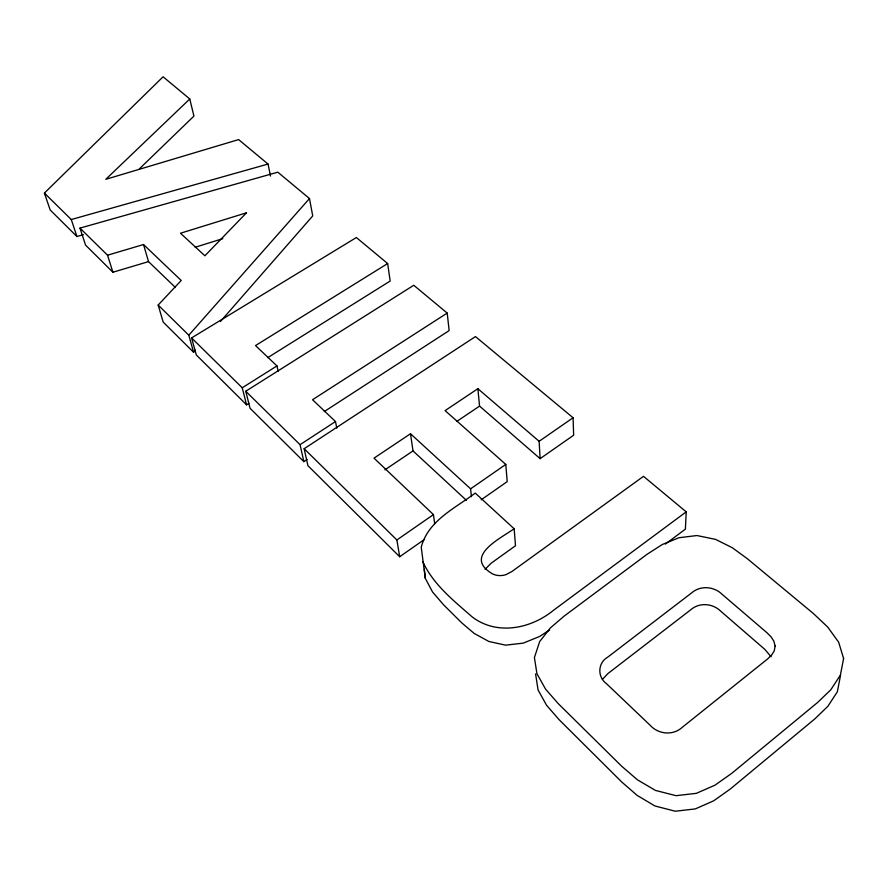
<?xml version="1.0" encoding="UTF-8"?>
<svg xmlns="http://www.w3.org/2000/svg" width="888" height="888" viewBox="0 0 888 888"><rect width="100%" height="100%" fill="white"/><g stroke="black" fill="none" stroke-linecap="round" stroke-linejoin="round"><path stroke-width="1.33" d="M549.628 630.003L539.393 636.574L523.221 643.134L505.616 645.154L488.888 641.48L474.148 633.41L461.816 622.932L443.489 604.706L432.545 591.996L425.33 578.377L421.234 547.252C427.994 520.668 455.133 508.258 475.247 493.095L514.152 528.771C499.134 539.227 463.014 556.809 492.762 574.014A15.007 12.277 -3.8 0 0 505.96 574.647L511.888 571.528L643.5 476.334L686.213 511.854L685.392 529.137L665.39 544.067M840.559 675.235L837.362 691.741L827.916 706.249L814.873 718.858L730.091 789.177L713.608 800.854L695.271 808.924L675.28 811.221L654.922 805.971L637.118 795.382L621.789 782.039L559.118 719.702L546.62 705.338L538.084 689.998L535.575 673.914M602.397 679.375L607.936 673.548L690.653 609.856C699.333 602.153 712.798 603.263 720.856 611.31L764.89 649.417L771.084 656.754M485.07 569.319L491.275 563.114L515.506 545.731L514.152 528.771M220.457 321.512L312.72 215.928L309.49 198.546L277.8 172.183L79.987 228.105L107.537 255.211L143.523 244.533L181.208 280.475L158.164 305.039L163.192 322.1L193.595 352.259L195.393 350.194M193.595 352.259L188.8 335.198L309.49 198.546M83.461 234.654L76.912 236.508L50.194 210.001L44.4 193.073L163.081 76.779L189.777 98.979L193.928 116.095L139.383 168.853M189.777 98.979L105.794 179.321L238.617 139.594L268.032 164.058L270.507 176.046M686.213 511.854L553.279 610.467C530.669 628.893 496.747 635.697 472.205 616.927C453.69 600.688 433.266 584.559 422.81 561.682M481.185 499.811L507.203 481.629L505.794 464.424L445.099 410.611L477.877 388.7L479.553 406.105L540.115 458.641L573.648 435.22L573.071 417.76L475.469 336.585L304.151 448.718L307.914 465.678L399.689 556.732L424.553 539.36M399.689 556.732L396.881 539.971L433.444 514.607L374.014 458.141L410.511 433.744L470.596 488.833L471.45 496.714M470.596 488.833L505.794 464.424M540.115 458.641L539.127 441.303L573.071 417.76M384.904 469.852L413.009 450.915L410.511 433.744M456.932 421.334L479.553 406.105M324.253 411.577L449.15 330.591L447.197 313.076L413.775 285.27L245.754 391.242L250.061 408.291L303.863 461.66L307.159 459.496M303.863 461.66L300.055 444.688L335.498 421.545L312.532 399.733L447.197 313.076M267.821 357.598L390.176 281.03L387.645 263.547L356.366 237.529L191.575 337.928L196.337 354.989L246.564 404.817L248.862 403.363M246.564 404.817L242.235 387.779L276.956 365.923L255.522 345.576L387.645 263.547M195.16 247.253L222.844 238.639M79.987 228.105L85.559 245.088L112.92 272.239L148.518 261.616L175.469 287.534M44.4 193.073L71.284 219.536L268.032 164.058M477.877 388.7L539.127 441.303M413.009 450.915L466.411 500.321M158.164 305.039L188.8 335.198M191.575 337.928L242.235 387.779M245.754 391.242L300.055 444.688M304.151 448.718L396.881 539.971M71.284 219.536L76.912 236.508M107.537 255.211L112.92 272.239M143.523 244.533L148.518 261.616M276.956 365.923L278.155 371.206M335.498 421.545L336.785 428.127M433.444 514.607L434.698 523.72M423.754 564.013L424.042 566.622M424.32 569.241L425.33 578.377M775.135 646.087L774.225 650.915L771.505 655.211L767.565 658.985L682.417 727.183C673.204 735.819 658.408 734.487 650.138 725.252L606.537 683.727C597.191 676.989 597.635 662.892 607.758 657.131L691.574 592.951C700.377 585.203 713.985 586.291 722.188 594.372L766.855 632.645L771.028 636.807L773.837 641.092L775.135 646.087M843.6 658.53L840.381 675.135L830.824 689.754L817.615 702.475L731.668 773.404L714.951 785.192L696.347 793.339L676.068 795.681L655.411 790.409L637.351 779.753L621.8 766.333L558.252 703.629L545.598 689.188L536.951 673.77L534.409 657.586L539.649 641.602L550.405 627.883L564.091 616.161L647.075 554.29L662.293 544.511L678.943 537.728L696.98 535.542L715.573 539.382L732.267 547.707L747.163 558.563L813.286 613.43L827.749 627.106L838.649 642.191L843.6 658.53M246.498 212.798L204.895 255.788L180.475 233.233L246.498 212.798"/></g></svg>
